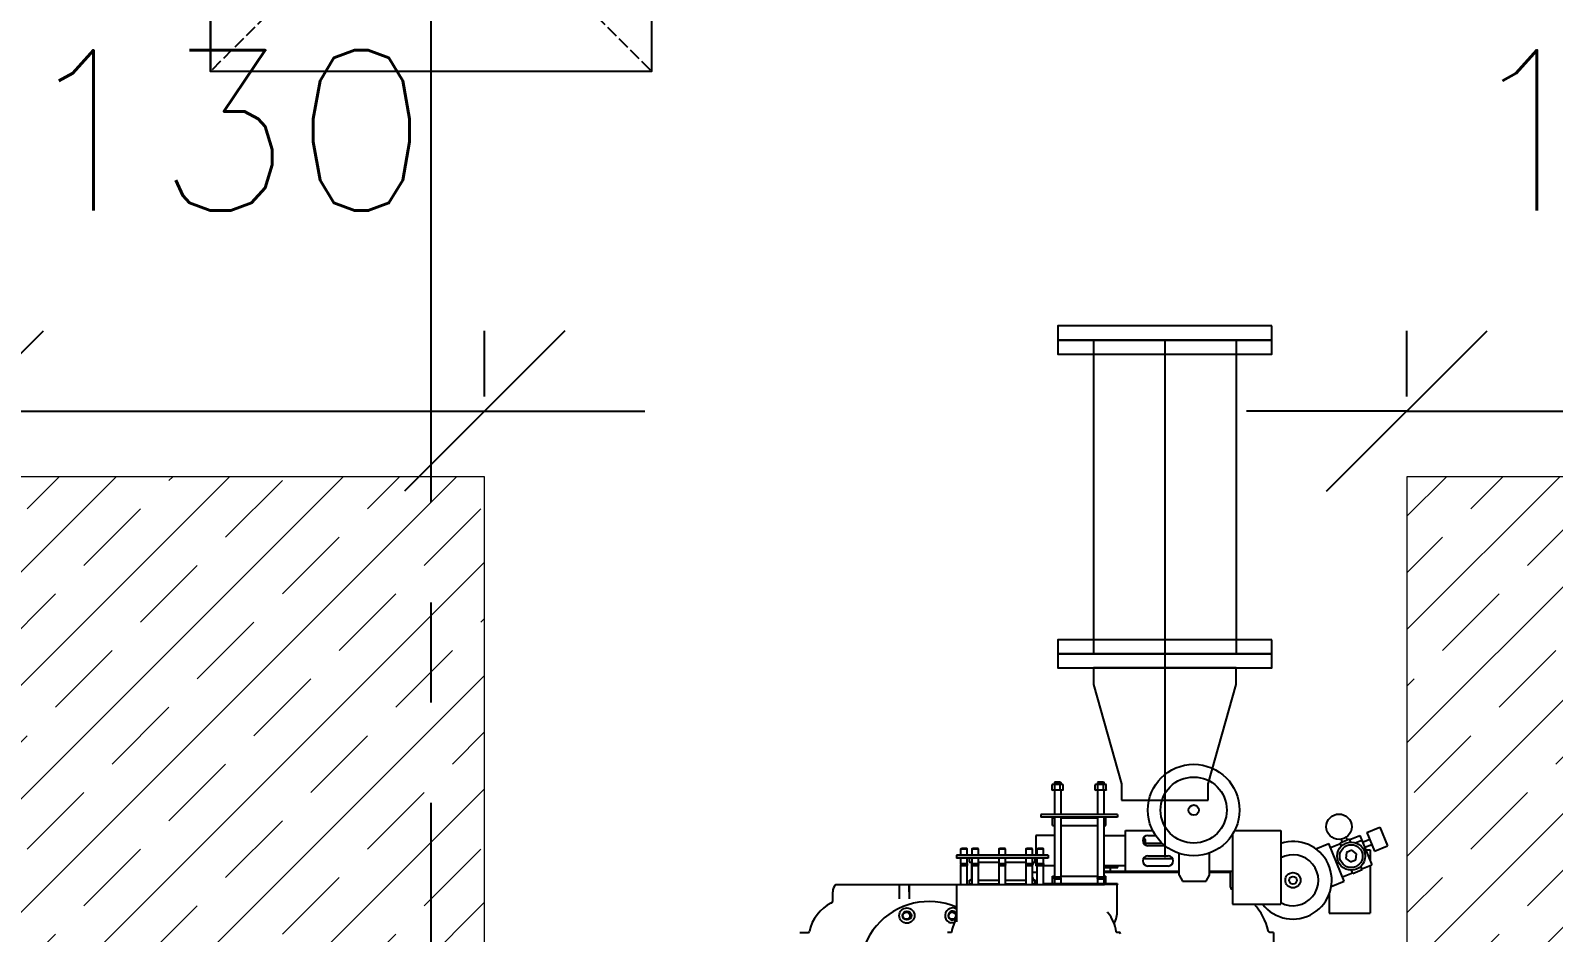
# Model space of a CAD drawing. Extents: x -18489 to 195597, y -1599 to 112111.
# Drawn here: x -16298.1 to -15918.2, y 8272.6 to 8497.7 of the extents above; entities that cross this region are included whole.
import ezdxf

# ---------------------------------------------------------------- set-up
doc = ezdxf.new("R2010")
doc.units = 0
doc.header["$LTSCALE"] = 100
doc.linetypes.add('X-CUB3-L10$0$COL-CEN-LIN', pattern=[3.25, 2.5, -0.25, 0.25, -0.25])
doc.linetypes.add('X-CUB3-L10$0$HIDDEN', pattern=[0.4, 0.3, -0.1])
for name, color, linetype in [('188K-SM-03-F10-MECH-EQ-Y2257103$0$H-DIM', 55, 'Continuous'), ('188K-SM-03-F10-MECH-EQ-Y2257103$0$Micron CUP L10 CDA EQU$0$M-EQPM-AD', 5, 'Continuous'), ('X-CUB3-L10$0$CCL', 8, 'X-CUB3-L10$0$COL-CEN-LIN'), ('X-CUB3-L10$0$COL', 8, 'Continuous')]:
    doc.layers.add(name, color=color, linetype=linetype)
doc.styles.add('188K-SM-03-F10-MECH-EQ-Y2257103$0$H-ST', font='ROMANS.shx', dxfattribs={"bigfont": 'chineset.shx'})
doc.styles.add('X-CUB3-L10$0$DIM', font='', dxfattribs={"width": 0.8})
doc.styles.get('X-CUB3-L10$0$DIM').set_extended_font_data('MingLiU')
doc.dimstyles.new('188K-SM-03-F10-MECH-EQ-Y2257103$0$H-DIM-1-400', dxfattribs={"dimscale": 400, "dimtxt": 1, "dimasz": 1, "dimexe": 0.5, "dimexo": 0.5, "dimgap": 0.5, "dimtad": 1, "dimdec": 0, "dimdsep": 46, "dimtxsty": '188K-SM-03-F10-MECH-EQ-Y2257103$0$H-ST', "dimblk1": '188K-SM-03-F10-MECH-EQ-Y2257103$0$_Oblique', "dimblk2": '188K-SM-03-F10-MECH-EQ-Y2257103$0$_Oblique', "dimsah": 1, "dimcen": 0.09, "dimdle": 0.5, "dimclrd": 256, "dimclre": 256, "dimclrt": 256, "dimadec": 0, "dimazin": 0, "dimtfac": 1, "dimtdec": 0, "dimtmove": 2, "dimatfit": 0, "dimfxl": 0.5, "dimtolj": 1, "dimtzin": 0, "dimlwd": -1, "dimlwe": -1, "dimarcsym": 0})
doc.dimstyles.new('X-CUB3-L10$0$JJP_005_defpoint', dxfattribs={"dimtxt": 20, "dimasz": 0.5, "dimexe": 0.5, "dimexo": 0.5, "dimgap": 0.5, "dimtad": 1, "dimdsep": 46, "dimtxsty": 'X-CUB3-L10$0$DIM', "dimblk": 'X-CUB3-L10$0$_None', "dimcen": 10, "dimclrd": 256, "dimclre": 256, "dimclrt": 256, "dimadec": 0, "dimazin": 0, "dimtfac": 1, "dimtix": 1, "dimtmove": 2, "dimatfit": 3, "dimldrblk": 'X-CUB3-L10$0$_None', "dimfxl": 0.5, "dimtolj": 1, "dimtzin": 0, "dimarcsym": 0})

# ---------------------------------------------------------------- blocks, each defined once
blk = doc.blocks.new('*D439')
at = {"layer": 'DefPoints', "lineweight": -2, "transparency": 16777216}
blk.add_line((0, 0), (110, 0), dxfattribs=at)
at = {"layer": 'DefPoints', "color": 0, "transparency": 16777216}
for p in [(0, 0), (110, 0), (110, 0)]:
    blk.add_point(p, dxfattribs=at)
at = {"layer": 'DefPoints', "transparency": 16777216, "insert": (55, 6.07), "char_height": 10, "attachment_point": 5, "style": 'X-CUB3-L10$0$DIM'}
blk.add_mtext('\\A1;110', dxfattribs=at)
blk = doc.blocks.new('X-CUB3-L10$0$_None')
blk = doc.blocks.new('*D440')
at = {"layer": 'DefPoints', "lineweight": -2, "transparency": 16777216}
blk.add_line((0, 0), (0, -110), dxfattribs=at)
at = {"layer": 'DefPoints', "color": 0, "transparency": 16777216}
for p in [(0, 0), (0, -110), (0, -110)]:
    blk.add_point(p, dxfattribs=at)
at = {"layer": 'DefPoints', "transparency": 16777216, "insert": (-6.07, -55), "char_height": 10, "attachment_point": 5, "rotation": 90, "style": 'X-CUB3-L10$0$DIM'}
blk.add_mtext('\\A1;110', dxfattribs=at)
blk = doc.blocks.new('188K-SM-03-F10-MECH-EQ-Y2257103$0$Micron CUP L10 CDA EQU$0$XCM7Q30CDA-200K$0$xCUP-L40-M03-HVAC-EQ$0$xCUP-L40-M03-HVAC-EQ$0$XCUP-L40-HVAC-EQ$0$CCReducer-35.56x21.63')
for p, q in [((4.1275, 17.78), (0, 17.78)), ((0, 17.78), (0, -17.78)), ((28.8925, 10.815), (4.1275, 17.78)), ((33.02, 10.815), (28.8925, 10.815)), ((33.02, -10.815), (33.02, 10.815)), ((4.1275, -17.78), (28.8925, -10.815)), ((28.8925, -10.815), (33.02, -10.815)), ((0, -17.78), (4.1275, -17.78))]:
    blk.add_line(p, q)
blk = doc.blocks.new('188K-SM-03-F10-MECH-EQ-Y2257103$0$Micron CUP L10 CDA EQU$0$XCM7Q30CDA-200K$0$xCUP-L40-M03-HVAC-EQ$0$xCUP-L40-M03-HVAC-EQ$0$XCUP-L40-HVAC-EQ$0$C700')
for p, q in [((-597.3, -1408.5), (-597.3, -913.7)), ((-212.9, -1408.4), (-208, -1408.4)), ((193.1, -1435.4), (193.1, -1435.4)), ((193.1, -1528.3), (193.1, -1435.4)), ((205.4, -1408.4), (215.9, -1408.4)), ((583.9, -1408.4), (562.9, -1408.4)), ((-736.3, -1456.4), (-837.9, -1456.4)), ((-837.9, -1575.5), (-837.9, -1456.4)), ((-736.3, -1504.5), (-736.3, -1456.4)), ((-495, -1479.1), (-615.5, -1479.1)), ((-615.5, -1663.1), (-615.5, -1479.1)), ((-495, -1653.3), (-495, -1479.1)), ((-207.5, -1464.1), (-207.5, -1528.3)), ((-186.3, -1455.1), (-186.4, -1455)), ((-185, -1456.8), (-186.3, -1455.1)), ((311.5, -1528.3), (311.5, -1492.5)), ((311.5, -1510.3), (311.5, -1528.3)), ((336.5, -1510.3), (336.5, -1492.5)), ((336.5, -1528.3), (336.5, -1510.3)), ((502, -1487.7), (502, -1510.3)), ((-795, -1556), (-818.5, -1565.7)), ((-795, -1556), (-791.7, -1564.1)), ((-769.5, -1547.2), (-794.4, -1557.5)), ((-741.4, -1523.5), (-773.8, -1536.9)), ((-773.8, -1536.9), (-734.9, -1630.7)), ((-488.8, -1560.3), (-488.8, -1525.6)), ((-429, -1536.2), (-437.9, -1551.6)), ((-437.9, -1551.6), (-437.9, -1606.8)), ((-370.6, -1536.2), (-429, -1536.2)), ((-361.7, -1551.6), (-370.6, -1536.2)), ((-361.7, -1551.6), (-361.7, -1605.7)), ((-207.8, -1528.3), (-160.2, -1528.3)), ((-207.8, -1529.8), (-207.8, -1528.3)), ((-207.8, -1529.8), (-24, -1529.8)), ((-179.2, -1529.8), (-179.2, -1548.9)), ((-174.4, -1548.9), (-179.2, -1548.9)), ((494.3, -1528.3), (-175.9, -1528.3)), ((-174.4, -1542.4), (-174.4, -1529.8)), ((-158.4, -1542.4), (-174.4, -1542.4)), ((-158.4, -1547.4), (-174.4, -1547.4)), ((-174.4, -1696.4), (-174.4, -1547.4)), ((-158.4, -1542.4), (-158.4, -1529.8)), ((-158.4, -1696.4), (-158.4, -1547.4)), ((-66.7, -1548.9), (-158.4, -1548.9)), ((-66.7, -1542.4), (-66.7, -1529.8)), ((-50.7, -1542.4), (-66.7, -1542.4)), ((-50.7, -1547.4), (-66.7, -1547.4)), ((-66.7, -1696.4), (-66.7, -1547.4)), ((-50.7, -1542.4), (-50.7, -1529.8)), ((-50.7, -1696.4), (-50.7, -1547.4)), ((-45.9, -1548.9), (-50.7, -1548.9)), ((-45.9, -1529.8), (-45.9, -1548.9)), ((-24, -1528.3), (-24, -1576)), ((-8.1, -1528.3), (-8.1, -1576)), ((3.8, -1529.8), (-2.7, -1529.8)), ((-2.7, -1529.8), (-2.7, -1539.4)), ((3.8, -1539.4), (-2.7, -1539.4)), ((3.6, -1545.8), (3.6, -1577.6)), ((3.8, -1528.3), (3.8, -1576)), ((19.8, -1528.3), (19.8, -1576)), ((71.2, -1529.8), (19.8, -1529.8)), ((71.2, -1539.4), (19.8, -1539.4)), ((71.2, -1528.3), (71.2, -1576)), ((87.2, -1528.3), (87.2, -1576)), ((138.5, -1529.8), (87.2, -1529.8)), ((138.5, -1539.4), (87.2, -1539.4)), ((138.5, -1528.3), (138.5, -1576)), ((154.5, -1528.3), (154.5, -1576)), ((161, -1529.8), (154.5, -1529.8)), ((161, -1539.4), (154.5, -1539.4)), ((154.7, -1545.8), (154.7, -1577.6)), ((161, -1529.8), (161, -1539.4)), ((166.4, -1528.3), (166.4, -1576)), ((182.4, -1528.3), (182.4, -1576)), ((-817.9, -1567.2), (-842.8, -1577.5)), ((-812.5, -1650.8), (-842.8, -1577.5)), ((-837.9, -1615.1), (-837.9, -1589.5)), ((-818.5, -1565.7), (-815.2, -1573.8)), ((-802.6, -1590.1), (-804.5, -1604.6)), ((-789.1, -1584.5), (-802.6, -1590.1)), ((-777.4, -1593.4), (-789.1, -1584.5)), ((-779.4, -1607.9), (-777.4, -1593.4)), ((-437.9, -1561.6), (-495, -1561.6)), ((-437.9, -1558.8), (-488.8, -1558.8)), ((-488.8, -1560.3), (-437.9, -1560.3)), ((-465.2, -1561.6), (-465.2, -1560.3)), ((-465.1, -1561.6), (-465.1, -1560.3)), ((-445.1, -1561.6), (-445.1, -1560.3)), ((-174.4, -1558.8), (-361.7, -1558.8)), ((-361.7, -1560.3), (-174.4, -1560.3)), ((-228.4, -1561.6), (-361.7, -1561.6)), ((-272.9, -1593.3), (-345.7, -1593.3)), ((-334.7, -1574.3), (-283.9, -1574.3)), ((-270.2, -1561.6), (-270.2, -1560.3)), ((-250.2, -1561.6), (-250.2, -1560.3)), ((-228.4, -1561.6), (-228.4, -1663.1)), ((-228.4, -1574.5), (-174.4, -1574.5)), ((-176.6, -1570.6), (-208.7, -1570.6)), ((-208.7, -1570.6), (-208.7, -1574.5)), ((-189.5, -1570.6), (-189.5, -1560.3)), ((-176.6, -1570.6), (-174.4, -1570.6)), ((-50.7, -1574.8), (-24, -1574.8)), ((-35.1, -1593.6), (193.4, -1593.6)), ((-35.1, -1601.4), (-35.1, -1593.6)), ((-35.1, -1595.1), (193.4, -1595.1)), ((-8.1, -1576), (-24, -1576)), ((-8.1, -1581), (-24, -1581)), ((-24, -1581), (-24, -1593.6)), ((-8.1, -1574.8), (-4.7, -1574.8)), ((-8.1, -1581), (-8.1, -1593.6)), ((-4.7, -1593.6), (-4.7, -1574.8)), ((3.8, -1584), (-2.7, -1584)), ((-2.7, -1584), (-2.7, -1593.6)), ((-0.8, -1559.3), (-1.3, -1559.3)), ((19.8, -1576), (3.8, -1576)), ((19.8, -1581), (3.8, -1581)), ((3.8, -1581), (3.8, -1593.6)), ((19.8, -1581), (19.8, -1593.6)), ((71.2, -1584), (19.8, -1584)), ((87.2, -1576), (71.2, -1576)), ((87.2, -1581), (71.2, -1581)), ((71.2, -1581), (71.2, -1593.6)), ((87.2, -1581), (87.2, -1593.6)), ((138.5, -1584), (87.2, -1584)), ((154.5, -1576), (138.5, -1576)), ((154.5, -1581), (138.5, -1581)), ((138.5, -1581), (138.5, -1593.6)), ((154.5, -1581), (154.5, -1593.6)), ((161, -1584), (154.5, -1584)), ((161, -1584), (161, -1593.6)), ((182.4, -1576), (166.4, -1576)), ((182.4, -1581), (166.4, -1581)), ((166.4, -1581), (166.4, -1593.6)), ((182.4, -1581), (182.4, -1593.6)), ((193.4, -1601.4), (193.4, -1593.6)), ((-849.5, -1611.2), (-881.7, -1624.6)), ((-862.3, -1671.5), (-881.7, -1624.6)), ((-830, -1658.1), (-849.5, -1611.2)), ((-824.8, -1621), (-842.4, -1628.3)), ((-827.3, -1615.1), (-837.9, -1615.1)), ((-822.6, -1613.8), (-827, -1615.7)), ((-801.2, -1632.4), (-817.3, -1639.1)), ((-804.5, -1604.6), (-792.9, -1613.5)), ((-792.9, -1613.5), (-779.4, -1607.9)), ((-763.5, -1632.3), (-786.9, -1642)), ((-766.8, -1624.2), (-763.5, -1632.3)), ((-739.2, -1620.5), (-764.1, -1630.8)), ((-702.6, -1617.3), (-734.9, -1630.7)), ((-283.9, -1599.7), (-334.7, -1599.7)), ((-326.4, -2886.5), (-326.4, -1596.1)), ((-326.4, -1625.1), (-283.9, -1625.1)), ((-272.9, -1631.4), (-319.2, -1631.4)), ((-277.7, -1631.4), (-277.7, -1640.7)), ((-277.5, -1631.4), (-277.5, -1640.7)), ((-35.1, -1601.4), (193.4, -1601.4)), ((-24, -1601.4), (-24, -1617.6)), ((-8.1, -1617.6), (-24, -1617.6)), ((-24, -1617.6), (-22.7, -1619)), ((-9.4, -1619), (-22.7, -1619)), ((-8.1, -1617.6), (-9.4, -1619)), ((-8.1, -1601.4), (-8.1, -1617.6)), ((-4.7, -1650.6), (-4.7, -1601.4)), ((3.8, -1601.4), (3.8, -1617.6)), ((19.8, -1617.6), (3.8, -1617.6)), ((3.8, -1617.6), (5.2, -1619)), ((18.5, -1619), (5.2, -1619)), ((19.8, -1617.6), (18.5, -1619)), ((19.8, -1601.4), (19.8, -1617.6)), ((71.2, -1601.4), (71.2, -1617.6)), ((87.2, -1617.6), (71.2, -1617.6)), ((71.2, -1617.6), (72.5, -1619)), ((85.8, -1619), (72.5, -1619)), ((87.2, -1617.6), (85.8, -1619)), ((87.2, -1601.4), (87.2, -1617.6)), ((138.5, -1601.4), (138.5, -1617.6)), ((154.5, -1617.6), (138.5, -1617.6)), ((138.5, -1617.6), (139.8, -1619)), ((153.2, -1619), (139.8, -1619)), ((154.5, -1617.6), (153.2, -1619)), ((154.5, -1601.4), (154.5, -1617.6)), ((166.4, -1601.4), (166.4, -1617.6)), ((182.4, -1617.6), (166.4, -1617.6)), ((166.4, -1617.6), (167.7, -1619)), ((181, -1619), (167.7, -1619)), ((182.4, -1617.6), (181, -1619)), ((182.4, -1601.4), (182.4, -1617.6)), ((-830, -1658.1), (-862.3, -1671.5)), ((-819.5, -1633.7), (-837.1, -1641)), ((-787.5, -1640.5), (-812.5, -1650.8)), ((-790.3, -1633.9), (-786.9, -1642)), ((-781.5, -1639.7), (-778.8, -1646.3)), ((-768.9, -1634.5), (-766.1, -1641.1)), ((-500.5, -1663.1), (-615.5, -1663.1)), ((-283.9, -1650.4), (-303.2, -1650.4)), ((-228.4, -1663.1), (-295.9, -1663.1)), ((-277.7, -1640.7), (-277.6, -1640.8)), ((-275.4, -1642), (-277.6, -1640.8)), ((-275.2, -1642), (-277.5, -1640.7)), ((-275.4, -1642), (-272, -1642)), ((-174.4, -1650.3), (-228.4, -1650.3)), ((-50.7, -1650.6), (-4.7, -1650.6)), ((-207.8, -1696.4), (-17.4, -1696.4)), ((-207.8, -1702.7), (-207.8, -1696.4)), ((-207.8, -1702.7), (-17.4, -1702.7)), ((-174.4, -1675.8), (-179.2, -1675.8)), ((-179.2, -1675.8), (-179.2, -1694.9)), ((-174.4, -1694.9), (-179.2, -1694.9)), ((-174.4, -1763.2), (-174.4, -1702.7)), ((-66.7, -1675.8), (-158.4, -1675.8)), ((-66.7, -1694.9), (-158.4, -1694.9)), ((-158.4, -1763.2), (-158.4, -1702.7)), ((-66.7, -1763.2), (-66.7, -1702.7)), ((-45.9, -1675.8), (-50.7, -1675.8)), ((-45.9, -1694.9), (-50.7, -1694.9)), ((-50.7, -1763.2), (-50.7, -1702.7)), ((-45.9, -1675.8), (-45.9, -1694.9)), ((-17.4, -1702.7), (-17.4, -1696.4)), ((-180.3, -1764.3), (-178.4, -1763.2)), ((-180.3, -1764.3), (-180.3, -1776.9)), ((-178.4, -1778), (-180.3, -1776.9)), ((-178.4, -1763.2), (-154.4, -1763.2)), ((-178.4, -1778), (-154.4, -1778)), ((-174.4, -1783), (-174.4, -1778)), ((-158.4, -1783), (-174.4, -1783)), ((-173.1, -1784.3), (-174.4, -1783)), ((-173.4, -1764.3), (-173.4, -1776.9)), ((-159.8, -1784.3), (-173.1, -1784.3)), ((-159.8, -1784.3), (-158.4, -1783)), ((-159.5, -1764.3), (-159.5, -1776.9)), ((-158.4, -1783), (-158.4, -1778)), ((-152.6, -1764.3), (-154.4, -1763.2)), ((-154.4, -1778), (-152.6, -1776.9)), ((-152.6, -1764.3), (-152.6, -1776.9)), ((-72.6, -1764.3), (-70.7, -1763.2)), ((-72.6, -1764.3), (-72.6, -1776.9)), ((-70.7, -1778), (-72.6, -1776.9)), ((-70.7, -1763.2), (-46.7, -1763.2)), ((-70.7, -1778), (-46.7, -1778)), ((-66.7, -1783), (-66.7, -1778)), ((-50.7, -1783), (-66.7, -1783)), ((-65.4, -1784.3), (-66.7, -1783)), ((-65.6, -1764.3), (-65.6, -1776.9)), ((-52, -1784.3), (-65.4, -1784.3)), ((-52, -1784.3), (-50.7, -1783)), ((-51.8, -1764.3), (-51.8, -1776.9)), ((-50.7, -1783), (-50.7, -1778)), ((-44.9, -1764.3), (-46.7, -1763.2)), ((-46.7, -1778), (-44.9, -1776.9)), ((-44.9, -1764.3), (-44.9, -1776.9)), ((-148.6, -2103.6), (-504.2, -2103.6)), ((-504.2, -2103.6), (-148.6, -2103.6)), ((-504.2, -2886.5), (-504.2, -2103.6)), ((-148.6, -2886.5), (-148.6, -2103.6)), ((-504.2, -2886.5), (-148.6, -2886.5))]:
    blk.add_line(p, q)
for points in [[(-597.3, -1408.5), (-589.8, -1408.5), (-589.6, -1408.5), (-589.3, -1408.5), (-589.1, -1408.5), (-588.9, -1408.6), (-588.7, -1408.6), (-588.4, -1408.6), (-588.2, -1408.7), (-588, -1408.8), (-587.8, -1408.8), (-587.6, -1408.9), (-587.3, -1409), (-587.1, -1409.1), (-586.9, -1409.2), (-586.7, -1409.3), (-586.5, -1409.5), (-586.3, -1409.6), (-586.2, -1409.7), (-586, -1409.9), (-585.8, -1410), (-585.6, -1410.2), (-585.5, -1410.4), (-585.3, -1410.5), (-585.2, -1410.7), (-585, -1410.9), (-584.9, -1411.1), (-584.8, -1411.3), (-584.7, -1411.5), (-584.5, -1411.7), (-584.4, -1411.9), (-584.3, -1412.1), (-584.3, -1412.3), (-584.2, -1412.5), (-584.1, -1412.7), (-584, -1412.9), (-584, -1413.2), (-584, -1413.2)], [(-208, -1408.4), (-208, -1408.4), (-207.8, -1408.4), (-207.7, -1408.4), (-207.6, -1408.4), (-207.4, -1408.4), (-207.3, -1408.5), (-207.2, -1408.5), (-207.1, -1408.5), (-206.9, -1408.6), (-206.8, -1408.6), (-206.7, -1408.7), (-206.6, -1408.7), (-206.5, -1408.8), (-206.4, -1408.9), (-206.3, -1408.9), (-206.2, -1409), (-206.1, -1409.1), (-206, -1409.1), (-205.9, -1409.2), (-205.9, -1409.3), (-205.8, -1409.4), (-205.7, -1409.5), (-205.6, -1409.5), (-205.6, -1409.6), (-205.5, -1409.7), (-205.5, -1409.8), (-205.4, -1409.9), (-205.4, -1410), (-205.3, -1410.1), (-205.3, -1410.2), (-205.2, -1410.3), (-205.2, -1410.3), (-205.2, -1410.4), (-205.1, -1410.5), (-205.1, -1410.6), (-205.1, -1410.7), (-205.1, -1410.8), (-205.1, -1410.9), (-205.1, -1410.9)]]:
    blk.add_lwpolyline(points)
for points in [[(-593.1, -2103.6), (-59.7, -2103.6), (-59.7, -2068.6), (-593.1, -2068.6)], [(-593.1, -2138.6), (-59.7, -2138.6), (-59.7, -2103.6), (-593.1, -2103.6)], [(-593.1, -2886.5), (-59.7, -2886.5), (-59.7, -2851.5), (-593.1, -2851.5)], [(-593.1, -2921.5), (-59.7, -2921.5), (-59.7, -2886.5), (-593.1, -2886.5)]]:
    blk.add_lwpolyline(points, close=True)
for centre, radius in [((204, -1450.2), 8.75), ((316.9, -1450.7), 19), ((316.9, -1450.7), 11), ((318.1, -1450.2), 8.75), ((-645.8, -1538.9), 19), ((-645.8, -1538.9), 9.52), ((-791, -1599), 34.9), ((-791, -1599), 28.6), ((-398.2, -1713.9), 114.2), ((-398.2, -1713.9), 82.5), ((-760.6, -1672.3), 31.7), ((-398.2, -1713.9), 12.7)]:
    blk.add_circle(centre, radius)
for centre, radius, start, end in [((261.6, -1312.9), 172.9, 246.6691, 105.3156), ((-645.8, -1538.9), 96.8, 38.1917, 288.2729), ((-447.3, -1383), 139.9, 192.4396, 223.3346), ((-212.9, -1405.4), 3, 180, 270), ((-131.6, -1464.1), 76, 153.8133, 180), ((-104.5, -1394.3), 102, 189.3112, 217.9393), ((104.5, -1394.3), 102, 330.4389, 352.0843), ((202.8, -1450.7), 19, 239.415, 76.7599), ((202.8, -1450.7), 11, 208.1202, 151.8798), ((460, -1391), 102, 296.3954, 348.8654), ((562.9, -1411.4), 3, 90, 168.8261), ((-645.8, -1538.9), 63.5, 61.4375, 298.5625), ((-501.3, -1525.6), 12.5, 0, 59.6289), ((477, -1510.3), 25, 313.9455, 0), ((477, -1510.3), 25, 313.9455, 0), ((508, -1487.7), 6, 116.3878, 179.9899), ((-179.5, -1544.9), 5.66, 333.8078, 26.1922), ((-153.3, -1544.9), 5.66, 153.8078, 206.1922), ((-71.8, -1544.9), 5.66, 333.8078, 26.1922), ((-45.6, -1544.9), 5.66, 153.8078, 206.1922), ((-2.7, -1545.8), 6.35, 0, 90), ((161, -1545.8), 6.35, 90, 180), ((-334.7, -1587), 12.7, 90, 270), ((-283.9, -1587), 12.7, 270, 90), ((-29.1, -1578.5), 5.66, 333.8078, 26.1922), ((-3, -1578.5), 5.66, 153.8078, 206.1922), ((-2.7, -1577.6), 6.35, 270, 0), ((-1.2, -1578.5), 5.66, 333.8078, 26.1922), ((24.9, -1578.5), 5.66, 153.8078, 206.1922), ((66.1, -1578.5), 5.66, 333.8078, 26.1922), ((92.2, -1578.5), 5.66, 153.8078, 206.1922), ((133.4, -1578.5), 5.66, 333.8078, 26.1922), ((159.6, -1578.5), 5.66, 153.8078, 206.1922), ((161, -1577.6), 6.35, 180, 270), ((161.3, -1578.5), 5.66, 333.8078, 26.1922), ((187.4, -1578.5), 5.66, 153.8078, 206.1922), ((-283.9, -1637.8), 12.7, 270, 90)]:
    blk.add_arc(centre, radius, start, end)
for points, knots in [([(199, -1432.4), (200.2, -1432.4), (202.9, -1432.3), (205.6, -1432.2), (207.1, -1432.2)], [0, 0, 0, 0, 3.4388, 8.064117, 8.064117, 8.064117, 8.064117]), ([(505.3, -1482.3), (504.6, -1482.6), (503.4, -1483.6), (502.2, -1485.5), (502, -1487), (502, -1487.7)], [0, 0, 0, 0, 2.204996, 4.409829, 6.614551, 6.614551, 6.614551, 6.614551]), ([(-1.3, -1559.3), (-2.3, -1559.3), (-4.2, -1559.1), (-6.5, -1558.2), (-7.7, -1557.6), (-8.1, -1557.3)], [0, 0, 0, 0, 3.176545, 5.747024, 7.159669, 7.159669, 7.159669, 7.159669]), ([(3.6, -1558.5), (3.1, -1558.7), (1.6, -1559.1), (0.1, -1559.3), (-0.8, -1559.3)], [0, 0, 0, 0, 1.776927, 4.528681, 4.528681, 4.528681, 4.528681]), ([(-277.6, -1640.8), (-277.3, -1640.9), (-276.9, -1641.1), (-276.4, -1641.3), (-276.2, -1641.4)], [0, 0, 0, 0, 0.822214, 1.539853, 1.539853, 1.539853, 1.539853]), ([(-277.5, -1640.7), (-277.2, -1640.8), (-276.6, -1641.1), (-275.7, -1641.5), (-274.9, -1641.8), (-274, -1642), (-273.5, -1642), (-273.2, -1642)], [0, 0, 0, 0, 1.024722, 1.970757, 2.866414, 3.731467, 4.582102, 4.582102, 4.582102, 4.582102]), ([(-273.2, -1642), (-272.9, -1642), (-272.5, -1642), (-272.1, -1641.9), (-271.9, -1641.9)], [0, 0, 0, 0, 0.850814, 1.236427, 1.236427, 1.236427, 1.236427]), ([(-180.3, -1764.3), (-180, -1764.1), (-179.6, -1763.9), (-178.9, -1763.6), (-178.2, -1763.4), (-177.5, -1763.2), (-177, -1763.2), (-176.8, -1763.2)], [0, 0, 0, 0, 0.819778, 1.576607, 2.293132, 2.985174, 3.665682, 3.665682, 3.665682, 3.665682]), ([(-180.3, -1776.9), (-180, -1777.1), (-179.6, -1777.3), (-178.9, -1777.6), (-178.2, -1777.8), (-177.5, -1778), (-177, -1778), (-176.8, -1778)], [0, 0, 0, 0, 0.819778, 1.576607, 2.293132, 2.985174, 3.665682, 3.665682, 3.665682, 3.665682]), ([(-176.8, -1763.2), (-176.6, -1763.2), (-176.1, -1763.2), (-175.4, -1763.4), (-174.8, -1763.6), (-174.1, -1763.9), (-173.6, -1764.1), (-173.4, -1764.3)], [0, 0, 0, 0, 0.680651, 1.37277, 2.089284, 2.845925, 3.665681, 3.665681, 3.665681, 3.665681]), ([(-176.8, -1778), (-176.6, -1778), (-176.1, -1778), (-175.4, -1777.8), (-174.8, -1777.6), (-174.1, -1777.3), (-173.6, -1777.1), (-173.4, -1776.9)], [0, 0, 0, 0, 0.680651, 1.37277, 2.089284, 2.845925, 3.665681, 3.665681, 3.665681, 3.665681]), ([(-173.4, -1764.3), (-172.9, -1764.1), (-171.9, -1763.9), (-170.5, -1763.6), (-169.2, -1763.4), (-167.8, -1763.2), (-166.9, -1763.2), (-166.4, -1763.2)], [0, 0, 0, 0, 1.490013, 2.910583, 4.29581, 5.665482, 7.030255, 7.030255, 7.030255, 7.030255]), ([(-173.4, -1776.9), (-172.9, -1777.1), (-171.9, -1777.3), (-170.5, -1777.6), (-169.2, -1777.8), (-167.8, -1778), (-166.9, -1778), (-166.4, -1778)], [0, 0, 0, 0, 1.490013, 2.910583, 4.29581, 5.665482, 7.030255, 7.030255, 7.030255, 7.030255]), ([(-166.4, -1763.2), (-166, -1763.2), (-165.1, -1763.2), (-163.7, -1763.4), (-162.3, -1763.6), (-160.9, -1763.9), (-160, -1764.1), (-159.5, -1764.3)], [0, 0, 0, 0, 1.371898, 2.746849, 4.133858, 5.55099, 7.030253, 7.030253, 7.030253, 7.030253]), ([(-166.4, -1778), (-166, -1778), (-165.1, -1778), (-163.7, -1777.8), (-162.3, -1777.6), (-160.9, -1777.3), (-160, -1777.1), (-159.5, -1776.9)], [0, 0, 0, 0, 1.371898, 2.746849, 4.133858, 5.55099, 7.030253, 7.030253, 7.030253, 7.030253]), ([(-159.5, -1764.3), (-159.3, -1764.1), (-158.8, -1763.9), (-158.1, -1763.6), (-157.4, -1763.4), (-156.7, -1763.2), (-156.3, -1763.2), (-156, -1763.2)], [0, 0, 0, 0, 0.819778, 1.576607, 2.293132, 2.985174, 3.665682, 3.665682, 3.665682, 3.665682]), ([(-159.5, -1776.9), (-159.3, -1777.1), (-158.8, -1777.3), (-158.1, -1777.6), (-157.4, -1777.8), (-156.7, -1778), (-156.3, -1778), (-156, -1778)], [0, 0, 0, 0, 0.819778, 1.576607, 2.293132, 2.985174, 3.665682, 3.665682, 3.665682, 3.665682]), ([(-156, -1763.2), (-155.8, -1763.2), (-155.4, -1763.2), (-154.7, -1763.4), (-154, -1763.6), (-153.3, -1763.9), (-152.8, -1764.1), (-152.6, -1764.3)], [0, 0, 0, 0, 0.680651, 1.37277, 2.089284, 2.845925, 3.665681, 3.665681, 3.665681, 3.665681]), ([(-156, -1778), (-155.8, -1778), (-155.4, -1778), (-154.7, -1777.8), (-154, -1777.6), (-153.3, -1777.3), (-152.8, -1777.1), (-152.6, -1776.9)], [0, 0, 0, 0, 0.680651, 1.37277, 2.089284, 2.845925, 3.665681, 3.665681, 3.665681, 3.665681]), ([(-72.6, -1764.3), (-72.3, -1764.1), (-71.9, -1763.9), (-71.2, -1763.6), (-70.5, -1763.4), (-69.8, -1763.2), (-69.3, -1763.2), (-69.1, -1763.2)], [0, 0, 0, 0, 0.819778, 1.576607, 2.293132, 2.985174, 3.665682, 3.665682, 3.665682, 3.665682]), ([(-72.6, -1776.9), (-72.3, -1777.1), (-71.9, -1777.3), (-71.2, -1777.6), (-70.5, -1777.8), (-69.8, -1778), (-69.3, -1778), (-69.1, -1778)], [0, 0, 0, 0, 0.819778, 1.576607, 2.293132, 2.985174, 3.665682, 3.665682, 3.665682, 3.665682]), ([(-69.1, -1763.2), (-68.9, -1763.2), (-68.4, -1763.2), (-67.7, -1763.4), (-67, -1763.6), (-66.3, -1763.9), (-65.9, -1764.1), (-65.6, -1764.3)], [0, 0, 0, 0, 0.680651, 1.37277, 2.089284, 2.845925, 3.665681, 3.665681, 3.665681, 3.665681]), ([(-69.1, -1778), (-68.9, -1778), (-68.4, -1778), (-67.7, -1777.8), (-67, -1777.6), (-66.3, -1777.3), (-65.9, -1777.1), (-65.6, -1776.9)], [0, 0, 0, 0, 0.680651, 1.37277, 2.089284, 2.845925, 3.665681, 3.665681, 3.665681, 3.665681]), ([(-65.6, -1764.3), (-65.2, -1764.1), (-64.2, -1763.9), (-62.8, -1763.6), (-61.4, -1763.4), (-60.1, -1763.2), (-59.2, -1763.2), (-58.7, -1763.2)], [0, 0, 0, 0, 1.490013, 2.910583, 4.29581, 5.665482, 7.030255, 7.030255, 7.030255, 7.030255]), ([(-65.6, -1776.9), (-65.2, -1777.1), (-64.2, -1777.3), (-62.8, -1777.6), (-61.4, -1777.8), (-60.1, -1778), (-59.2, -1778), (-58.7, -1778)], [0, 0, 0, 0, 1.490013, 2.910583, 4.29581, 5.665482, 7.030255, 7.030255, 7.030255, 7.030255]), ([(-58.7, -1763.2), (-58.3, -1763.2), (-57.3, -1763.2), (-56, -1763.4), (-54.6, -1763.6), (-53.2, -1763.9), (-52.3, -1764.1), (-51.8, -1764.3)], [0, 0, 0, 0, 1.371898, 2.746849, 4.133858, 5.55099, 7.030253, 7.030253, 7.030253, 7.030253]), ([(-58.7, -1778), (-58.3, -1778), (-57.3, -1778), (-56, -1777.8), (-54.6, -1777.6), (-53.2, -1777.3), (-52.3, -1777.1), (-51.8, -1776.9)], [0, 0, 0, 0, 1.371898, 2.746849, 4.133858, 5.55099, 7.030253, 7.030253, 7.030253, 7.030253]), ([(-51.8, -1764.3), (-51.5, -1764.1), (-51.1, -1763.9), (-50.4, -1763.6), (-49.7, -1763.4), (-49, -1763.2), (-48.6, -1763.2), (-48.3, -1763.2)], [0, 0, 0, 0, 0.819778, 1.576607, 2.293132, 2.985174, 3.665682, 3.665682, 3.665682, 3.665682]), ([(-51.8, -1776.9), (-51.5, -1777.1), (-51.1, -1777.3), (-50.4, -1777.6), (-49.7, -1777.8), (-49, -1778), (-48.6, -1778), (-48.3, -1778)], [0, 0, 0, 0, 0.819778, 1.576607, 2.293132, 2.985174, 3.665682, 3.665682, 3.665682, 3.665682]), ([(-48.3, -1763.2), (-48.1, -1763.2), (-47.6, -1763.2), (-47, -1763.4), (-46.3, -1763.6), (-45.6, -1763.9), (-45.1, -1764.1), (-44.9, -1764.3)], [0, 0, 0, 0, 0.680651, 1.37277, 2.089284, 2.845925, 3.665681, 3.665681, 3.665681, 3.665681]), ([(-48.3, -1778), (-48.1, -1778), (-47.6, -1778), (-47, -1777.8), (-46.3, -1777.6), (-45.6, -1777.3), (-45.1, -1777.1), (-44.9, -1776.9)], [0, 0, 0, 0, 0.680651, 1.37277, 2.089284, 2.845925, 3.665681, 3.665681, 3.665681, 3.665681])]:
    blk.add_open_spline(points, degree=3, knots=knots)
at = {"start_tangent": (-0.654364, 0.75618), "end_tangent": (-0.613085, 0.790017)}
blk.add_spline([(-182.2, -1460.3), (-185, -1456.8)], degree=3, dxfattribs=at)
at = {"xscale": 10, "yscale": 10, "zscale": 10, "rotation": 90}
blk.add_blockref('188K-SM-03-F10-MECH-EQ-Y2257103$0$Micron CUP L10 CDA EQU$0$XCM7Q30CDA-200K$0$xCUP-L40-M03-HVAC-EQ$0$xCUP-L40-M03-HVAC-EQ$0$XCUP-L40-HVAC-EQ$0$CCReducer-35.56x21.63', (-326.4, -2068.6), dxfattribs=at)
blk = doc.blocks.new('188K-SM-03-F10-MECH-EQ-Y2257103$0$_Oblique')
at = {"color": 0, "linetype": 'ByBlock', "lineweight": -2}
blk.add_line((-0.5, -0.5), (0.5, 0.5), dxfattribs=at)
blk = doc.blocks.new('*D548')
at = {"layer": '188K-SM-03-F10-MECH-EQ-Y2257103$0$H-DIM', "transparency": 16777216}
for p, q in [((-16314.81, 8406.33), (-16314.81, 8422.72)), ((-16184.81, 8406.33), (-16184.81, 8422.72)), ((-16314.81, 8402.72), (-16354.81, 8402.72)), ((-16314.81, 8402.72), (-16184.81, 8402.72)), ((-16184.81, 8402.72), (-16144.81, 8402.72))]:
    blk.add_line(p, q, dxfattribs=at)
at = {"layer": 'DefPoints', "color": 0, "transparency": 16777216}
for p in [(-16184.81, 8402.72), (-16314.81, 8386.33), (-16184.81, 8386.33)]:
    blk.add_point(p, dxfattribs=at)
at = {"layer": '188K-SM-03-F10-MECH-EQ-Y2257103$0$H-DIM', "transparency": 16777216, "xscale": 40, "yscale": 40, "zscale": 40}
blk.add_blockref('188K-SM-03-F10-MECH-EQ-Y2257103$0$_Oblique', (-16314.81, 8402.72), dxfattribs=at)
at = {"layer": '188K-SM-03-F10-MECH-EQ-Y2257103$0$H-DIM', "transparency": 16777216, "xscale": 40, "yscale": 40, "zscale": 40, "rotation": 180}
blk.add_blockref('188K-SM-03-F10-MECH-EQ-Y2257103$0$_Oblique', (-16184.81, 8402.72), dxfattribs=at)
at = {"layer": '188K-SM-03-F10-MECH-EQ-Y2257103$0$H-DIM', "transparency": 16777216, "insert": (-16249.81, 8472.72), "char_height": 40, "attachment_point": 5, "style": '188K-SM-03-F10-MECH-EQ-Y2257103$0$H-ST'}
blk.add_mtext('\\A1;130', dxfattribs=at)
blk = doc.blocks.new('*D549')
at = {"layer": '188K-SM-03-F10-MECH-EQ-Y2257103$0$H-DIM', "transparency": 16777216}
for p, q in [((-15954.81, 8406.33), (-15954.81, 8422.72)), ((-15824.81, 8406.33), (-15824.81, 8422.72)), ((-15954.81, 8402.72), (-15994.81, 8402.72)), ((-15954.81, 8402.72), (-15824.81, 8402.72)), ((-15824.81, 8402.72), (-15784.81, 8402.72))]:
    blk.add_line(p, q, dxfattribs=at)
at = {"layer": 'DefPoints', "color": 0, "transparency": 16777216}
for p in [(-15824.81, 8402.72), (-15954.81, 8386.33), (-15824.81, 8386.33)]:
    blk.add_point(p, dxfattribs=at)
at = {"layer": '188K-SM-03-F10-MECH-EQ-Y2257103$0$H-DIM', "transparency": 16777216, "xscale": 40, "yscale": 40, "zscale": 40}
blk.add_blockref('188K-SM-03-F10-MECH-EQ-Y2257103$0$_Oblique', (-15954.81, 8402.72), dxfattribs=at)
at = {"layer": '188K-SM-03-F10-MECH-EQ-Y2257103$0$H-DIM', "transparency": 16777216, "xscale": 40, "yscale": 40, "zscale": 40, "rotation": 180}
blk.add_blockref('188K-SM-03-F10-MECH-EQ-Y2257103$0$_Oblique', (-15824.81, 8402.72), dxfattribs=at)
at = {"layer": '188K-SM-03-F10-MECH-EQ-Y2257103$0$H-DIM', "transparency": 16777216, "insert": (-15889.81, 8472.72), "char_height": 40, "attachment_point": 5, "style": '188K-SM-03-F10-MECH-EQ-Y2257103$0$H-ST'}
blk.add_mtext('\\A1;130', dxfattribs=at)
blk = doc.blocks.new('*U438')
at = {"layer": 'DefPoints', "linetype": 'X-CUB3-L10$0$HIDDEN', "ltscale": 0.1}
for p, q in [((110, 0), (0, -110)), ((0, 0), (110, -110))]:
    blk.add_line(p, q, dxfattribs=at)
at = {"layer": 'X-CUB3-L10$0$COL', "ltscale": 0.1}
blk.add_lwpolyline([(0, 0), (110, 0), (110, -110), (0, -110)], close=True, dxfattribs=at)
at = {"layer": 'DefPoints'}
dim = blk.add_linear_dim(base=(110, 0), p1=(0, 0), p2=(110, 0), dimstyle='X-CUB3-L10$0$JJP_005_defpoint', override={"dimtxt": 10}, dxfattribs=at)
dim.commit()
dim.dimension.update_dxf_attribs({"geometry": '*D439', "text_midpoint": (55, 6.067)})
dim = blk.add_linear_dim(base=(0, -110), p1=(0, 0), p2=(0, -110), angle=90, dimstyle='X-CUB3-L10$0$JJP_005_defpoint', override={"dimtxt": 10}, dxfattribs=at)
dim.commit()
dim.dimension.update_dxf_attribs({"geometry": '*D440', "text_midpoint": (-6.067, -55)})
blk = doc.blocks.new('X-CUB3-L10$0$CUB3-10')
at = {"layer": 'X-CUB3-L10$0$CCL'}
blk.add_line((-3360, 0), (-3360, 9982.459), dxfattribs=at)
at = {"layer": 'X-CUB3-L10$0$COL'}
blk.add_blockref('*U438', (-3415, 9317.459), dxfattribs=at)
blk = doc.blocks.new('X-CUB3-L10')
at = {"layer": 'X-CUB3-L10$0$CCL'}
blk.add_blockref('X-CUB3-L10$0$CUB3-10', (-12838.15, -720), dxfattribs=at)
at = {"layer": 'X-CUB3-L10$0$COL'}
blk.add_blockref('*U438', (-16253.15, 8597.46), dxfattribs=at)
blk = doc.blocks.new('188K-SM-03-F10-MECH-EQ-Y2257103')
at = {"layer": '188K-SM-03-F10-MECH-EQ-Y2257103$0$Micron CUP L10 CDA EQU$0$M-EQPM-AD', "lineweight": 0, "ltscale": 0.1}
h = blk.add_hatch(dxfattribs=at)
h.set_pattern_fill('JIS_STN_1E', color=256, scale=20)
h.set_pattern_definition([(45, (5826.516, 706.187), (-14.142136, 14.142136), []), (45, (5840.616, 706.187), (-14.142136, 14.142136), [20, -10])])
h.paths.add_polyline_path([(-16314.81, 8106.33), (-16184.81, 8106.33), (-16184.81, 8386.33), (-16314.81, 8386.33)])
h = blk.add_hatch(dxfattribs=at)
h.set_pattern_fill('JIS_STN_1E', color=256, scale=20)
h.set_pattern_definition([(45, (6186.516, 706.187), (-14.142136, 14.142136), []), (45, (6200.616, 706.187), (-14.142136, 14.142136), [20, -10])])
h.paths.add_polyline_path([(-15954.81, 8106.33), (-15824.81, 8106.33), (-15824.81, 8386.33), (-15954.81, 8386.33)])
for points in [[(-16314.81, 8106.33), (-16184.81, 8106.33), (-16184.81, 8386.33), (-16314.81, 8386.33)], [(-15954.81, 8106.33), (-15824.81, 8106.33), (-15824.81, 8386.33), (-15954.81, 8386.33)]]:
    blk.add_lwpolyline(points, close=True, dxfattribs=at)
at = {"layer": '188K-SM-03-F10-MECH-EQ-Y2257103$0$Micron CUP L10 CDA EQU$0$M-EQPM-AD', "lineweight": 0, "ltscale": 0.1, "xscale": 0.1, "yscale": 0.1, "zscale": 0.1, "rotation": 179.9999999999998}
blk.add_blockref('188K-SM-03-F10-MECH-EQ-Y2257103$0$Micron CUP L10 CDA EQU$0$XCM7Q30CDA-200K$0$xCUP-L40-M03-HVAC-EQ$0$xCUP-L40-M03-HVAC-EQ$0$XCUP-L40-HVAC-EQ$0$C700', (-16047.79, 8131.79), dxfattribs=at)
at = {"layer": '188K-SM-03-F10-MECH-EQ-Y2257103$0$H-DIM'}
for base, p1, p2, picture, middle in [((-16184.81, 8402.72), (-16314.81, 8386.33), (-16184.81, 8386.33), '*D548', (-16249.81, 8472.72)), ((-15824.81, 8402.72), (-15954.81, 8386.33), (-15824.81, 8386.33), '*D549', (-15889.81, 8472.72))]:
    dim = blk.add_linear_dim(base=base, p1=p1, p2=p2, dimstyle='188K-SM-03-F10-MECH-EQ-Y2257103$0$H-DIM-1-400', override={"dimscale": 40}, dxfattribs=at)
    dim.commit()
    dim.dimension.update_dxf_attribs({"geometry": picture, "text_midpoint": middle})

msp = doc.modelspace()

# ---------------------------------------------------------------- block references
msp.add_blockref('X-CUB3-L10', (0, 0))

# ---------------------------------------------------------------- next in the draw order: block references
msp.add_blockref('188K-SM-03-F10-MECH-EQ-Y2257103', (0, 0))

doc.saveas('drawing.dxf')
